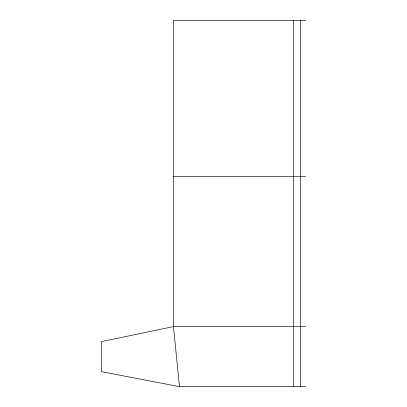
<?xml version="1.0" encoding="UTF-8"?>
<svg xmlns="http://www.w3.org/2000/svg" width="407" height="407" viewBox="0 0 407 407"><rect width="100%" height="100%" fill="white"/><g stroke="black" fill="none" stroke-linecap="round" stroke-linejoin="round"><path stroke-width="0.61" d="M305.586 20.35L173.474 20.35L173.474 326.602L179.482 386.65L305.586 386.65M173.474 176.48L305.586 176.48M305.586 326.602L173.474 326.602L101.414 341.615L101.414 371.637L179.482 386.65M300.295 20.35L300.295 386.65M293.574 20.35L293.574 386.65"/></g></svg>
